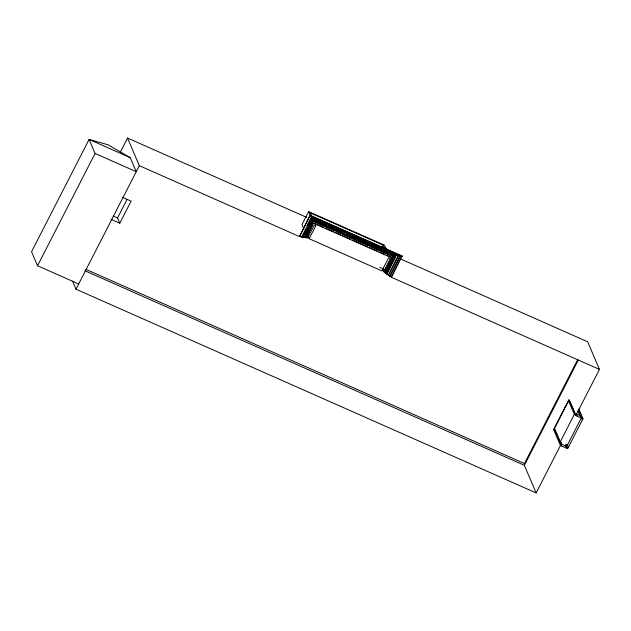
<?xml version="1.0" encoding="UTF-8"?>
<svg xmlns="http://www.w3.org/2000/svg" width="631" height="631" viewBox="0 0 631 631"><rect width="100%" height="100%" fill="white"/><g stroke="black" fill="none" stroke-linecap="round" stroke-linejoin="round"><path stroke-width="0.95" d="M78.694 283.982L37.537 265.754L95.084 153.467L89.097 139.435L108.067 144.783L130.254 157.655L136.241 171.687L95.084 153.467M120.363 152.079L127.549 138.063L306.737 217.395M560.446 445.502L567.64 448.68L582.989 418.716L575.803 415.529L568.965 399.486L553.608 429.451L560.446 445.502L536.137 492.937L76.012 289.211L139.325 165.669L127.549 138.063M122.288 197.227L131.122 201.139L119.803 223.216L117.555 217.947L127.131 199.262M386.48 249.702L384.579 245.246L308.646 211.63L301.965 224.668L303.866 229.124M310.097 215.242L299.559 236.617L310.097 215.242L402.018 255.934L391.472 277.309L599.45 369.395L575.803 415.529M306.981 225.701L311.746 216.401M299.37 236.175L301.531 237.138L311.935 216.843L400.417 256.02L390.021 276.315L391.472 277.309M390.021 276.315L388.57 275.313L398.319 256.281L312.408 218.239L302.651 237.272L305.996 229.873M308.212 225.551L311.761 218.634M305.065 234.416L308.646 227.436M309.537 225.685L312.668 219.58M302.454 236.799L303.897 237.437L312.842 219.982L395.747 256.691L386.803 274.146L388.57 275.313M305.246 236.302L309.206 228.58M311.399 224.289L313.157 220.858M303.897 237.437L303.724 237.035L304.994 237.595L313.347 221.3L394.217 257.109L385.864 273.404L386.803 274.146M323.529 227.263L313.615 222.869L306.382 237.855L312.306 225.433M385.864 273.404L383.601 271.661L390.281 258.623L388.57 257.866L381.889 270.904L309.174 238.707L315.855 225.669L314.348 224.999L307.668 238.037L306.185 237.382M381.802 247.731L383.135 245.12L310.42 212.923L312.227 217.174M384.587 272.095L392.025 257.582L386.614 255.192M384.792 272.568L392.025 257.582M385.675 272.963L394.028 256.667L394.217 257.109M386.629 273.744L395.574 256.289L390.171 253.891M388.365 274.832L398.114 255.807L390.96 252.637M389.832 275.873L400.235 255.579L400.417 256.02M391.291 276.875L402.018 255.934M577.688 359.694L524.471 463.533L85.792 269.303M536.137 492.937L524.361 465.331L578.248 360.191M568.61 400.937L574.336 414.37L575.693 414.969L569.959 401.537L568.61 400.937L554.491 428.481L560.218 441.921L561.574 442.52L560.864 443.901L565.802 446.085L566.733 448.278M560.218 441.921L574.336 414.37M565.802 446.085L566.504 444.705L567.411 445.1L568.342 447.3M567.411 445.1L581.522 417.556M310.286 215.676L402.207 256.375M313.102 218.16L322.047 222.128M323.837 222.917L326.519 224.108M328.309 224.896L333.681 227.278M335.471 228.067L343.524 231.632M345.315 232.429L365.002 241.145M366.792 241.933L372.164 244.315M373.954 245.104L382.007 248.669M383.798 249.466L389.169 251.84M313.568 219.982L327.087 225.961M328.893 226.766L344.21 233.549M346.009 234.346L388.365 253.094M400.385 258.86L587.674 341.789L599.45 369.395M314.057 221.26L317.653 222.846M319.452 223.642L334.722 230.41M336.52 231.206L351.798 237.966M353.597 238.763L368.867 245.53M370.665 246.319L393.129 256.265M325.336 228.059L333.444 231.648M335.242 232.445L340.653 234.842M342.452 235.639L350.568 239.228M352.366 240.025L367.692 246.808M369.49 247.612L377.598 251.201M379.405 251.998L384.815 254.396M313.82 223.342L392.222 258.063M379.767 267.355L386.093 270.155M130.254 157.655L89.097 139.435L31.55 251.73L37.537 265.754M306.382 237.855L304.805 237.153L304.994 237.595M302.651 237.272L301.35 236.696L301.531 237.138M139.325 165.669L299.559 236.617M581.151 416.121L576.221 413.936L577.16 416.129M113.146 215.991L117.555 217.947M110.977 219.304L119.803 223.216M553.608 429.451L555.406 430.247M84.948 270.778L524.361 465.331M578.808 408.912L582.989 418.716M578.477 409.85L582.09 418.314M581.837 418.29L582.46 419.749M577.949 410.884L580.244 416.263M565.739 444.224L567.64 448.68M555.13 430.46L561.803 446.101M398.114 255.807L398.319 256.281M383.135 245.12L384.587 248.519M382.465 268.987L383.601 271.661M308.646 211.63L310.547 216.086M308.086 236.152L309.174 238.707M72.589 281.197L76.012 289.211"/></g></svg>
